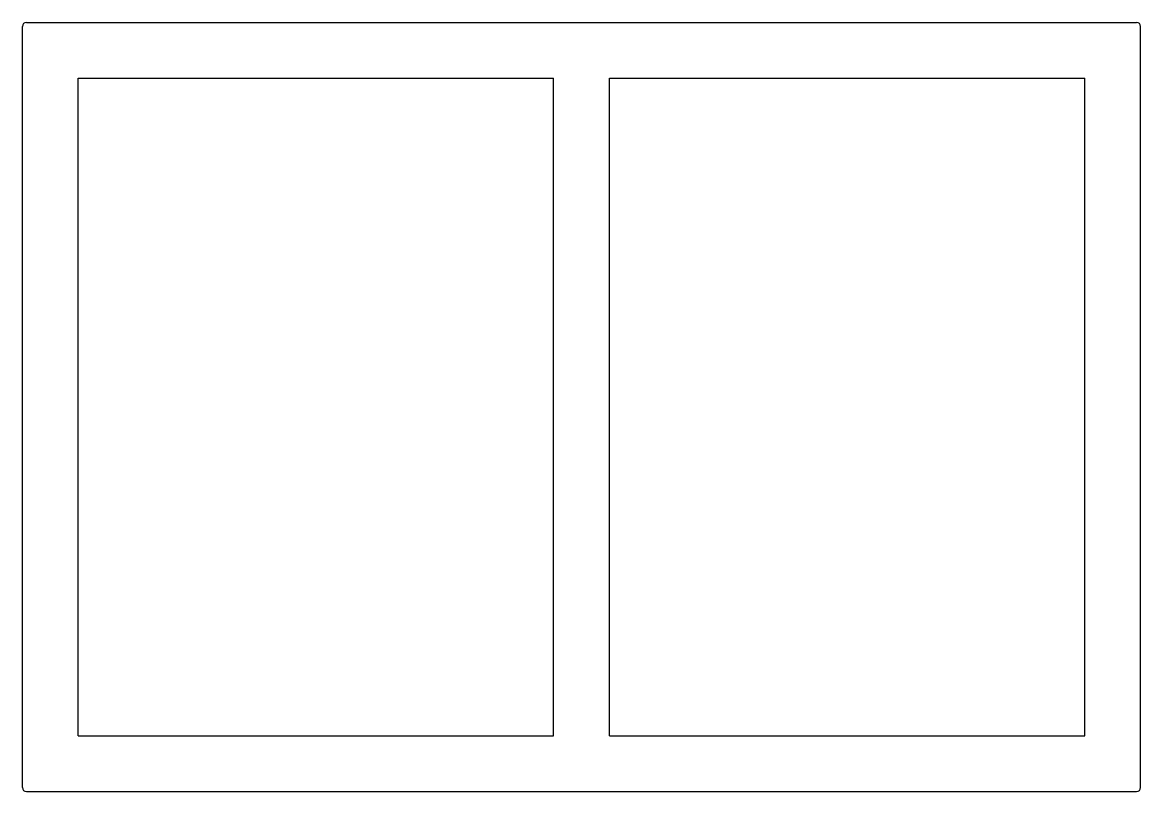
# Model space of a CAD drawing. Extents: x 2954.5 to 3034.5, y 1067.8 to 1122.8.
import ezdxf

# ---------------------------------------------------------------- set-up
doc = ezdxf.new("R2010")
doc.units = 0
doc.layers.get('0').update_dxf_attribs({"linetype": 'CONTINUOUS'})

msp = doc.modelspace()

# ---------------------------------------------------------------- linework, layer by layer
for p, q in [((2954.494, 1068.103), (2954.494, 1122.503)), ((2954.794, 1122.803), (3034.194, 1122.803)), ((3034.494, 1068.103), (3034.494, 1122.503)), ((2958.494, 1118.803), (2992.494, 1118.803)), ((2958.494, 1071.803), (2958.494, 1118.803)), ((2992.494, 1071.803), (2992.494, 1118.803)), ((2996.494, 1071.803), (2996.494, 1118.803)), ((2996.494, 1118.803), (3030.494, 1118.803)), ((3030.494, 1071.803), (3030.494, 1118.803)), ((2958.494, 1071.803), (2992.494, 1071.803)), ((2996.494, 1071.803), (3030.494, 1071.803)), ((2954.794, 1067.803), (3034.194, 1067.803))]:
    msp.add_line(p, q)
for centre, start, end in [((2954.794, 1122.503), 90, 180), ((3034.194, 1122.503), 0, 90), ((2954.794, 1068.103), 180, 270), ((3034.194, 1068.103), 270, 0)]:
    msp.add_arc(centre, 0.3, start, end)

doc.saveas('drawing.dxf')
